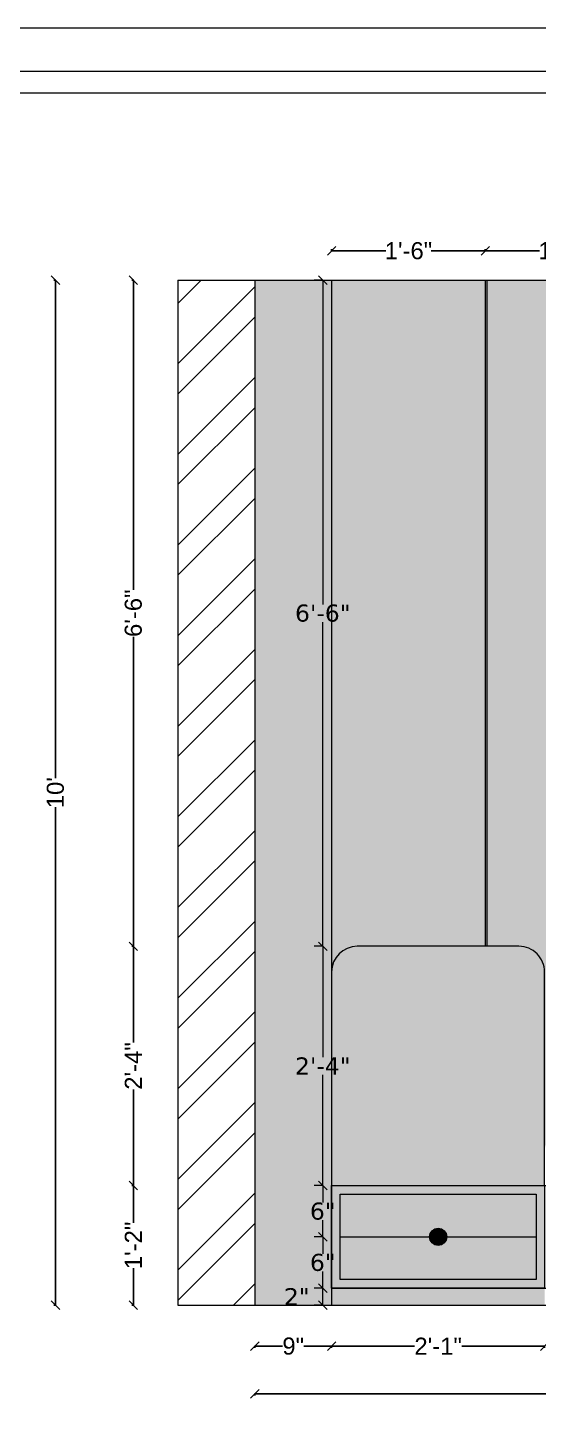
# Model space of a CAD drawing. Header units: inches. Extents: x 15448 to 46480, y -8154 to 0.
# Drawn here: x 24667.2 to 24727, y -4688.7 to -4526.1 of the extents above; entities that cross this region are included whole.
import ezdxf

# ---------------------------------------------------------------- set-up
doc = ezdxf.new("R2010")
doc.units = ezdxf.units.IN
doc.header["$MEASUREMENT"] = 0
doc.layers.add('furni', color=253, linetype='Continuous')
doc.layers.add('IEL-HATCH-002', color=7, linetype='Continuous')
doc.styles.add('b.k', font='verdana.ttf')
doc.styles.get("Standard").update_dxf_attribs({"font": 'arial.ttf'})
doc.dimstyles.new('STANDARD$0', dxfattribs={"dimscale": 0, "dimtxt": 6, "dimasz": 3, "dimexe": 2, "dimexo": 2, "dimgap": 0, "dimtad": 0, "dimtih": 1, "dimtoh": 1, "dimdec": 1, "dimzin": 0, "dimdsep": 46, "dimlunit": 4, "dimtxsty": 'b.k', "dimcen": 2.5, "dimclrd": 256, "dimclre": 256, "dimclrt": 256, "dimadec": 0, "dimazin": 0, "dimtfac": 1, "dimtdec": 1, "dimtofl": 0, "dimtmove": 2, "dimatfit": 2, "dimfxl": 1, "dimfrac": 2, "dimtolj": 1, "dimtzin": 0, "dimlwd": 9, "dimlwe": 9, "dimarcsym": 0})

# ---------------------------------------------------------------- blocks, each defined once
blk = doc.blocks.new('_Oblique')
at = {"color": 0, "linetype": 'ByBlock', "lineweight": -2}
blk.add_line((-0.5, -0.5), (0.5, 0.5), dxfattribs=at)
blk = doc.blocks.new('*D1044')
at = {"color": 1, "lineweight": -2, "transparency": 16777216}
for p, q in [((24679.64, -4661.57), (24679.42, -4661.57)), ((24679.6, -4661.57), (24679.6, -4665.92)), ((24679.6, -4675.57), (24679.6, -4671.23)), ((24679.64, -4675.57), (24679.42, -4675.57))]:
    blk.add_line(p, q, dxfattribs=at)
at = {"layer": 'Defpoints', "color": 0, "transparency": 16777216}
for p in [(24679.6, -4661.57), (24702.83, -4661.57), (24702.83, -4675.57)]:
    blk.add_point(p, dxfattribs=at)
at = {"color": 1, "lineweight": -2, "transparency": 16777216}
for p, rotation in [((24679.6, -4661.57), 90), ((24679.6, -4675.57), 270)]:
    blk.add_blockref('_Oblique', p, dxfattribs=dict(at, rotation=rotation))
at = {"color": 1, "lineweight": 5, "transparency": 16777216, "insert": (24679.6, -4668.57), "char_height": 2, "attachment_point": 5, "rotation": 90}
blk.add_mtext('\\A1;1\'-2"', dxfattribs=at)
blk = doc.blocks.new('*D1045')
at = {"color": 1, "lineweight": -2, "transparency": 16777216}
for p, q in [((24679.64, -4633.57), (24679.42, -4633.57)), ((24679.6, -4633.57), (24679.6, -4644.81)), ((24679.6, -4661.57), (24679.6, -4650.34)), ((24679.64, -4661.57), (24679.42, -4661.57))]:
    blk.add_line(p, q, dxfattribs=at)
at = {"layer": 'Defpoints', "color": 0, "transparency": 16777216}
for p in [(24679.6, -4633.57), (24709.07, -4633.57), (24702.83, -4661.57)]:
    blk.add_point(p, dxfattribs=at)
at = {"color": 1, "lineweight": -2, "transparency": 16777216}
for p, rotation in [((24679.6, -4633.57), 90), ((24679.6, -4661.57), 270)]:
    blk.add_blockref('_Oblique', p, dxfattribs=dict(at, rotation=rotation))
at = {"color": 1, "lineweight": 5, "transparency": 16777216, "insert": (24679.6, -4647.57), "char_height": 2, "attachment_point": 5, "rotation": 90}
blk.add_mtext('\\A1;2\'-4"', dxfattribs=at)
blk = doc.blocks.new('*D1046')
at = {"color": 1, "lineweight": -2, "transparency": 16777216}
for p, q in [((24679.64, -4555.61), (24679.42, -4555.61)), ((24679.6, -4555.61), (24679.6, -4591.84)), ((24679.6, -4633.57), (24679.6, -4597.35)), ((24679.64, -4633.57), (24679.42, -4633.57))]:
    blk.add_line(p, q, dxfattribs=at)
at = {"layer": 'Defpoints', "color": 0, "transparency": 16777216}
for p in [(24679.6, -4555.61), (24702.83, -4555.61), (24709.07, -4633.57)]:
    blk.add_point(p, dxfattribs=at)
at = {"color": 1, "lineweight": -2, "transparency": 16777216}
for p, rotation in [((24679.6, -4555.61), 90), ((24679.6, -4633.57), 270)]:
    blk.add_blockref('_Oblique', p, dxfattribs=dict(at, rotation=rotation))
at = {"color": 1, "lineweight": 5, "transparency": 16777216, "insert": (24679.6, -4594.59), "char_height": 2, "attachment_point": 5, "rotation": 90}
blk.add_mtext('\\A1;6\'-6"', dxfattribs=at)
blk = doc.blocks.new('*D1047')
at = {"color": 1, "lineweight": -2, "transparency": 16777216}
for p, q in [((24693.83, -4680.32), (24693.83, -4680.54)), ((24693.83, -4680.36), (24697.09, -4680.36)), ((24702.83, -4680.36), (24699.57, -4680.36)), ((24702.83, -4680.32), (24702.83, -4680.54))]:
    blk.add_line(p, q, dxfattribs=at)
at = {"layer": 'Defpoints', "color": 0, "transparency": 16777216}
for p in [(24693.83, -4675.57), (24702.83, -4675.57), (24702.83, -4680.36)]:
    blk.add_point(p, dxfattribs=at)
at = {"color": 1, "lineweight": -2, "transparency": 16777216, "rotation": 180}
blk.add_blockref('_Oblique', (24693.83, -4680.36), dxfattribs=at)
at = {"color": 1, "lineweight": -2, "transparency": 16777216}
blk.add_blockref('_Oblique', (24702.83, -4680.36), dxfattribs=at)
at = {"color": 1, "lineweight": 5, "transparency": 16777216, "insert": (24698.33, -4680.36), "char_height": 2, "attachment_point": 5}
blk.add_mtext('\\A1;9"', dxfattribs=at)
blk = doc.blocks.new('*D1048')
at = {"color": 1, "lineweight": -2, "transparency": 16777216}
for p, q in [((24702.83, -4680.32), (24702.83, -4680.54)), ((24702.83, -4680.36), (24712.54, -4680.36)), ((24727.78, -4680.36), (24718.07, -4680.36)), ((24727.78, -4680.32), (24727.78, -4680.54))]:
    blk.add_line(p, q, dxfattribs=at)
at = {"layer": 'Defpoints', "color": 0, "transparency": 16777216}
for p in [(24702.83, -4675.57), (24727.78, -4675.57), (24727.78, -4680.36)]:
    blk.add_point(p, dxfattribs=at)
at = {"color": 1, "lineweight": -2, "transparency": 16777216, "rotation": 180}
blk.add_blockref('_Oblique', (24702.83, -4680.36), dxfattribs=at)
at = {"color": 1, "lineweight": -2, "transparency": 16777216}
blk.add_blockref('_Oblique', (24727.78, -4680.36), dxfattribs=at)
at = {"color": 1, "lineweight": 5, "transparency": 16777216, "insert": (24715.31, -4680.36), "char_height": 2, "attachment_point": 5}
blk.add_mtext('\\A1;2\'-1"', dxfattribs=at)
blk = doc.blocks.new('*D1052')
at = {"color": 1, "lineweight": -2, "transparency": 16777216}
for p, q in [((24693.83, -4685.9), (24693.83, -4686.12)), ((24870.83, -4685.9), (24870.83, -4686.12)), ((24693.83, -4685.94), (24778.9, -4685.94)), ((24870.83, -4685.94), (24785.76, -4685.94))]:
    blk.add_line(p, q, dxfattribs=at)
at = {"layer": 'Defpoints', "color": 0, "transparency": 16777216}
for p in [(24693.83, -4675.57), (24870.83, -4675.57), (24693.83, -4685.94)]:
    blk.add_point(p, dxfattribs=at)
at = {"color": 1, "lineweight": -2, "transparency": 16777216, "rotation": 180}
blk.add_blockref('_Oblique', (24693.83, -4685.94), dxfattribs=at)
at = {"color": 1, "lineweight": -2, "transparency": 16777216}
blk.add_blockref('_Oblique', (24870.83, -4685.94), dxfattribs=at)
at = {"color": 1, "lineweight": 5, "transparency": 16777216, "insert": (24782.33, -4685.94), "char_height": 2, "attachment_point": 5}
blk.add_mtext('\\A1;14\'-9"', dxfattribs=at)
blk = doc.blocks.new('*D1053')
at = {"color": 1, "lineweight": -2, "transparency": 16777216}
for p, q in [((24670.51, -4555.61), (24670.29, -4555.61)), ((24670.47, -4555.61), (24670.47, -4613.9)), ((24670.47, -4675.57), (24670.47, -4617.29)), ((24670.51, -4675.57), (24670.29, -4675.57))]:
    blk.add_line(p, q, dxfattribs=at)
at = {"layer": 'Defpoints', "color": 0, "transparency": 16777216}
for p in [(24670.47, -4555.61), (24693.83, -4555.61), (24693.83, -4675.57)]:
    blk.add_point(p, dxfattribs=at)
at = {"color": 1, "lineweight": -2, "transparency": 16777216}
for p, rotation in [((24670.47, -4555.61), 90), ((24670.47, -4675.57), 270)]:
    blk.add_blockref('_Oblique', p, dxfattribs=dict(at, rotation=rotation))
at = {"color": 1, "lineweight": 5, "transparency": 16777216, "insert": (24670.47, -4615.59), "char_height": 2, "attachment_point": 5, "rotation": 90}
blk.add_mtext("\\A1;10'", dxfattribs=at)
blk = doc.blocks.new('*D1054')
at = {"color": 1, "lineweight": 9, "transparency": 16777216}
for p, q in [((24701.79, -4673.57), (24700.79, -4673.57)), ((24701.79, -4675.57), (24701.79, -4673.57)), ((24701.79, -4675.57), (24700.79, -4675.57))]:
    blk.add_line(p, q, dxfattribs=at)
at = {"layer": 'Defpoints', "color": 0, "transparency": 16777216}
for p in [(24701.79, -4673.57), (24702.83, -4673.57), (24702.83, -4675.57)]:
    blk.add_point(p, dxfattribs=at)
at = {"color": 1, "lineweight": 9, "transparency": 16777216}
for p, rotation in [((24701.79, -4673.57), 90), ((24701.79, -4675.57), 270)]:
    blk.add_blockref('_Oblique', p, dxfattribs=dict(at, rotation=rotation))
at = {"color": 1, "lineweight": 5, "transparency": 16777216, "insert": (24698.75, -4674.57), "char_height": 2, "attachment_point": 5, "style": 'b.k'}
blk.add_mtext('\\A1;2"', dxfattribs=at)
blk = doc.blocks.new('*D1055')
at = {"color": 1, "lineweight": 9, "transparency": 16777216}
for p, q in [((24701.79, -4667.57), (24700.79, -4667.57)), ((24701.79, -4667.57), (24701.79, -4669.54)), ((24701.79, -4673.57), (24701.79, -4671.61)), ((24701.79, -4673.57), (24700.79, -4673.57))]:
    blk.add_line(p, q, dxfattribs=at)
at = {"layer": 'Defpoints', "color": 0, "transparency": 16777216}
for p in [(24701.79, -4667.57), (24703.83, -4667.57), (24702.83, -4673.57)]:
    blk.add_point(p, dxfattribs=at)
at = {"color": 1, "lineweight": 9, "transparency": 16777216}
for p, rotation in [((24701.79, -4667.57), 90), ((24701.79, -4673.57), 270)]:
    blk.add_blockref('_Oblique', p, dxfattribs=dict(at, rotation=rotation))
at = {"color": 1, "lineweight": 5, "transparency": 16777216, "insert": (24701.79, -4670.57), "char_height": 2, "attachment_point": 5, "style": 'b.k'}
blk.add_mtext('\\A1;6"', dxfattribs=at)
blk = doc.blocks.new('*D1056')
at = {"color": 1, "lineweight": 9, "transparency": 16777216}
for p, q in [((24701.79, -4661.57), (24700.79, -4661.57)), ((24701.79, -4661.57), (24701.79, -4663.54)), ((24701.79, -4667.57), (24701.79, -4665.61)), ((24701.79, -4667.57), (24700.79, -4667.57))]:
    blk.add_line(p, q, dxfattribs=at)
at = {"layer": 'Defpoints', "color": 0, "transparency": 16777216}
for p in [(24701.79, -4661.57), (24703.83, -4661.57), (24703.83, -4667.57)]:
    blk.add_point(p, dxfattribs=at)
at = {"color": 1, "lineweight": 9, "transparency": 16777216}
for p, rotation in [((24701.79, -4661.57), 90), ((24701.79, -4667.57), 270)]:
    blk.add_blockref('_Oblique', p, dxfattribs=dict(at, rotation=rotation))
at = {"color": 1, "lineweight": 5, "transparency": 16777216, "insert": (24701.79, -4664.57), "char_height": 2, "attachment_point": 5, "style": 'b.k'}
blk.add_mtext('\\A1;6"', dxfattribs=at)
blk = doc.blocks.new('*D1057')
at = {"color": 1, "lineweight": 9, "transparency": 16777216}
for p, q in [((24701.79, -4633.57), (24700.79, -4633.57)), ((24701.79, -4633.57), (24701.79, -4646.55)), ((24701.79, -4661.57), (24701.79, -4648.6)), ((24701.79, -4661.57), (24700.79, -4661.57))]:
    blk.add_line(p, q, dxfattribs=at)
at = {"layer": 'Defpoints', "color": 0, "transparency": 16777216}
for p in [(24701.79, -4633.57), (24705.83, -4633.57), (24703.83, -4661.57)]:
    blk.add_point(p, dxfattribs=at)
at = {"color": 1, "lineweight": 9, "transparency": 16777216}
for p, rotation in [((24701.79, -4633.57), 90), ((24701.79, -4661.57), 270)]:
    blk.add_blockref('_Oblique', p, dxfattribs=dict(at, rotation=rotation))
at = {"color": 1, "lineweight": 5, "transparency": 16777216, "insert": (24701.79, -4647.57), "char_height": 2, "attachment_point": 5, "style": 'b.k'}
blk.add_mtext('\\A1;2\'-4"', dxfattribs=at)
blk = doc.blocks.new('*D1058')
at = {"color": 1, "lineweight": 9, "transparency": 16777216}
for p, q in [((24701.79, -4555.61), (24700.79, -4555.61)), ((24701.79, -4555.61), (24701.79, -4593.55)), ((24701.79, -4633.57), (24701.79, -4595.63)), ((24701.79, -4633.57), (24700.79, -4633.57))]:
    blk.add_line(p, q, dxfattribs=at)
at = {"layer": 'Defpoints', "color": 0, "transparency": 16777216}
for p in [(24701.79, -4555.61), (24702.83, -4555.61), (24705.83, -4633.57)]:
    blk.add_point(p, dxfattribs=at)
at = {"color": 1, "lineweight": 9, "transparency": 16777216}
for p, rotation in [((24701.79, -4555.61), 90), ((24701.79, -4633.57), 270)]:
    blk.add_blockref('_Oblique', p, dxfattribs=dict(at, rotation=rotation))
at = {"color": 1, "lineweight": 5, "transparency": 16777216, "insert": (24701.79, -4594.59), "char_height": 2, "attachment_point": 5, "style": 'b.k'}
blk.add_mtext('\\A1;6\'-6"', dxfattribs=at)
blk = doc.blocks.new('*D1059')
at = {"color": 1, "lineweight": -2, "transparency": 16777216}
for p, q in [((24702.83, -4552.22), (24702.83, -4552)), ((24702.83, -4552.18), (24709.18, -4552.18)), ((24720.83, -4552.18), (24714.49, -4552.18)), ((24720.83, -4552.22), (24720.83, -4552))]:
    blk.add_line(p, q, dxfattribs=at)
at = {"layer": 'Defpoints', "color": 0, "transparency": 16777216}
for p in [(24720.83, -4552.18), (24702.83, -4555.61), (24720.83, -4555.61)]:
    blk.add_point(p, dxfattribs=at)
at = {"color": 1, "lineweight": -2, "transparency": 16777216, "rotation": 180}
blk.add_blockref('_Oblique', (24702.83, -4552.18), dxfattribs=at)
at = {"color": 1, "lineweight": -2, "transparency": 16777216}
blk.add_blockref('_Oblique', (24720.83, -4552.18), dxfattribs=at)
at = {"color": 1, "lineweight": 5, "transparency": 16777216, "insert": (24711.83, -4552.18), "char_height": 2, "attachment_point": 5}
blk.add_mtext('\\A1;1\'-6"', dxfattribs=at)
blk = doc.blocks.new('*D1060')
at = {"color": 1, "lineweight": -2, "transparency": 16777216}
for p, q in [((24720.83, -4552.22), (24720.83, -4552)), ((24720.83, -4552.18), (24727.18, -4552.18)), ((24738.83, -4552.18), (24732.49, -4552.18)), ((24738.83, -4552.22), (24738.83, -4552))]:
    blk.add_line(p, q, dxfattribs=at)
at = {"layer": 'Defpoints', "color": 0, "transparency": 16777216}
for p in [(24738.83, -4552.18), (24720.83, -4555.61), (24738.83, -4555.61)]:
    blk.add_point(p, dxfattribs=at)
at = {"color": 1, "lineweight": -2, "transparency": 16777216, "rotation": 180}
blk.add_blockref('_Oblique', (24720.83, -4552.18), dxfattribs=at)
at = {"color": 1, "lineweight": -2, "transparency": 16777216}
blk.add_blockref('_Oblique', (24738.83, -4552.18), dxfattribs=at)
at = {"color": 1, "lineweight": 5, "transparency": 16777216, "insert": (24729.83, -4552.18), "char_height": 2, "attachment_point": 5}
blk.add_mtext('\\A1;1\'-6"', dxfattribs=at)

msp = doc.modelspace()

# ---------------------------------------------------------------- hatches: boundary and pattern name
at = {"layer": 'IEL-HATCH-002', "lineweight": 5, "true_color": 0xed1f24, "transparency": 33554687}
h = msp.add_hatch(dxfattribs=at)
h.set_pattern_fill('ANSI32', color=240, scale=20)
h.set_pattern_definition([(45, (8309.706, -798.589), (-5.303301, 5.303301), []), (45, (8313.242, -798.589), (-5.303301, 5.303301), [])])
h.paths.add_polyline_path([(24693.83, -4555.61), (24684.83, -4555.62), (24684.83, -4675.57), (24693.83, -4675.57)])
h.paths.add_polyline_path([(24879.83, -4555.57), (24870.83, -4555.58), (24870.83, -4675.57), (24879.83, -4675.57)])
at = {"layer": 'IEL-HATCH-002', "lineweight": 5, "true_color": 0xf5efeb, "transparency": 33554687}
h = msp.add_hatch(color=7, dxfattribs=at)
h.dxf.hatch_style = 1
h.paths.add_polyline_path([(24693.83, -4675.57), (24702.83, -4675.57), (24702.83, -4555.61), (24693.83, -4555.61)])
h.paths.add_polyline_path([(24696.74, -4676.65), (24700.76, -4676.65), (24700.76, -4672.31), (24696.74, -4672.31)], flags=9)
h.paths.add_polyline_path([(24699.8, -4672.63), (24703.81, -4672.63), (24703.81, -4668.29), (24699.8, -4668.29)], flags=9)
h.paths.add_polyline_path([(24699.8, -4666.63), (24703.81, -4666.63), (24703.81, -4662.29), (24699.8, -4662.29)], flags=9)
h.paths.add_polyline_path([(24697.92, -4649.65), (24705.67, -4649.65), (24705.67, -4645.31), (24697.92, -4645.31)], flags=9)
h.paths.add_polyline_path([(24697.93, -4596.65), (24705.68, -4596.65), (24705.68, -4592.31), (24697.93, -4592.31)], flags=9)
at = {"layer": 'IEL-HATCH-002', "lineweight": 5, "true_color": 0xece1da}
h = msp.add_hatch(color=254, dxfattribs=at)
h.dxf.hatch_style = 1
h.paths.add_polyline_path([(24720.83, -4555.61), (24702.83, -4555.61), (24702.83, -4636.57, -0.414153), (24705.83, -4633.57), (24720.83, -4633.57)])
h.paths.add_polyline_path([(24738.83, -4555.6), (24720.83, -4555.61), (24720.83, -4633.57), (24724.78, -4633.57, -0.414202), (24727.78, -4636.57), (24727.78, -4636.58, -0.414286), (24730.78, -4633.57), (24738.83, -4633.57)])
h.paths.add_polyline_path([(24742.83, -4555.6), (24738.83, -4555.6), (24738.83, -4633.57), (24742.83, -4633.57)])
h.paths.add_polyline_path([(24746.83, -4555.6), (24742.83, -4555.6), (24742.83, -4633.57), (24746.83, -4633.57)])
h.paths.add_polyline_path([(24750.83, -4555.6), (24746.83, -4555.6), (24746.83, -4633.57), (24750.83, -4633.57)])
h.paths.add_polyline_path([(24769.76, -4555.6), (24750.83, -4555.6), (24750.83, -4633.57), (24769.78, -4633.57)])
h.paths.add_polyline_path([(24811.72, -4598.76), (24799.77, -4598.76), (24799.78, -4633.57, -0.414153), (24802.78, -4636.57), (24802.78, -4636.57, -0.414214), (24805.78, -4633.57), (24811.73, -4633.57)])
h.paths.add_polyline_path([(24811.71, -4555.59), (24799.76, -4555.59), (24799.77, -4598.76), (24811.72, -4598.76)])
h.paths.add_polyline_path([(24823.72, -4598.76), (24811.72, -4598.76), (24811.73, -4633.57), (24823.73, -4633.57)])
h.paths.add_polyline_path([(24823.71, -4555.59), (24811.71, -4555.59), (24811.72, -4598.76), (24823.72, -4598.76)])
h.paths.add_polyline_path([(24829.71, -4566.28), (24823.71, -4566.28), (24823.72, -4598.76), (24829.72, -4598.76)])
h.paths.add_polyline_path([(24829.71, -4555.59), (24823.71, -4555.59), (24823.71, -4566.28), (24829.71, -4566.28)])
h.paths.add_polyline_path([(24829.72, -4598.76), (24823.72, -4598.76), (24823.73, -4633.57), (24824.73, -4633.57, -0.414214), (24827.73, -4636.57), (24827.73, -4645.29), (24829.73, -4645.29)])
h.paths.add_polyline_path([(24833.72, -4598.76), (24829.72, -4598.76), (24829.73, -4645.29), (24833.73, -4645.29)])
h.paths.add_polyline_path([(24833.73, -4645.29), (24829.73, -4645.29), (24829.73, -4665.04), (24833.73, -4665.04)])
h.paths.add_polyline_path([(24829.73, -4645.29), (24827.73, -4645.29), (24827.74, -4661.57), (24827.74, -4665.04), (24829.73, -4665.04)])
h.paths.add_polyline_path([(24829.73, -4665.04), (24827.74, -4665.04), (24827.74, -4673.57), (24827.74, -4675.57), (24829.74, -4675.57)])
h.paths.add_polyline_path([(24833.73, -4665.04), (24829.73, -4665.04), (24829.74, -4675.57), (24833.74, -4675.57)])
h.paths.add_polyline_path([(24833.71, -4555.58), (24829.71, -4555.59), (24829.71, -4566.28), (24833.71, -4566.28)])
h.paths.add_polyline_path([(24833.71, -4566.28), (24829.71, -4566.28), (24829.72, -4598.76), (24833.72, -4598.76)])
at = {"layer": 'IEL-HATCH-002', "lineweight": 5, "transparency": 33554687}
h = msp.add_hatch(color=256, dxfattribs=at)
h.dxf.hatch_style = 1
h.set_gradient(color1=(255, 255, 255), color2=(76, 133, 153), name='INVCYLINDER')
h.paths.add_polyline_path([(24802.78, -4636.57, 0.414153), (24799.78, -4633.57), (24730.78, -4633.57, 0.414286), (24727.78, -4636.58), (24727.78, -4657.58, -0.414286), (24729.78, -4655.57), (24800.78, -4655.57, -0.405729), (24802.78, -4657.52)])
h.paths.add_polyline_path([(24727.78, -4636.57, 0.414214), (24724.78, -4633.57), (24705.83, -4633.57, 0.414153), (24702.83, -4636.57), (24702.83, -4661.57), (24727.78, -4661.57)])
h.paths.add_polyline_path([(24827.73, -4636.57, 0.414214), (24824.73, -4633.57), (24805.78, -4633.57, 0.414214), (24802.78, -4636.57), (24802.78, -4645.29), (24827.73, -4645.29)])
h.paths.add_polyline_path([(24827.73, -4645.29), (24802.78, -4645.29), (24802.78, -4661.57), (24827.74, -4661.57)])
at = {"layer": 'IEL-HATCH-002', "lineweight": 5, "true_color": 0xc6a88b, "transparency": 33554687}
h = msp.add_hatch(color=43, dxfattribs=at)
h.dxf.hatch_style = 1
h.paths.add_polyline_path([(24727.78, -4661.57), (24702.83, -4661.57), (24702.83, -4673.57), (24727.78, -4673.57)])
h.paths.add_polyline_path([(24726.78, -4672.57), (24703.83, -4672.57), (24703.83, -4662.57), (24726.78, -4662.57)], flags=16)
h.paths.add_polyline_path([(24716.31, -4667.57, -1), (24714.31, -4667.57, -1)], flags=0)
h.paths.add_polyline_path([(24727.78, -4673.57), (24702.83, -4673.57), (24702.83, -4675.57), (24727.78, -4675.57)])
at = {"layer": 'IEL-HATCH-002', "lineweight": 5, "true_color": 0xf5efeb, "transparency": 33554687}
h = msp.add_hatch(color=7, dxfattribs=at)
h.dxf.hatch_style = 1
h.paths.add_polyline_path([(24726.78, -4667.57), (24716.31, -4667.57, -1), (24714.31, -4667.57), (24703.83, -4667.57), (24703.83, -4672.57), (24726.78, -4672.57)])
h.paths.add_polyline_path([(24726.78, -4662.57), (24703.83, -4662.57), (24703.83, -4667.57), (24714.31, -4667.57, -1), (24716.31, -4667.57), (24726.78, -4667.57)])
at = {"layer": 'IEL-HATCH-002', "lineweight": 5, "true_color": 0xc5bb0d, "transparency": 33554687}
h = msp.add_hatch(color=52, dxfattribs=at)
h.dxf.hatch_style = 1
h.paths.add_polyline_path([(24716.31, -4667.57), (24714.31, -4667.57, 1)])
h.paths.add_polyline_path([(24714.31, -4667.57), (24716.31, -4667.57, 1)])

# ---------------------------------------------------------------- linework, layer by layer
at = {"lineweight": 5}
for p, q in [((24684.83, -4555.62), (24879.83, -4555.57)), ((24684.83, -4555.62), (24684.83, -4675.57)), ((24693.83, -4555.61), (24693.83, -4675.57)), ((24702.83, -4555.61), (24702.83, -4675.57)), ((24720.83, -4555.61), (24720.83, -4633.57)), ((24721.03, -4555.61), (24721.03, -4633.57)), ((24702.83, -4661.57), (24827.74, -4661.57)), ((24703.83, -4667.57), (24726.78, -4667.57)), ((24702.83, -4673.57), (24827.74, -4673.57)), ((24684.83, -4675.57), (24879.83, -4675.57))]:
    msp.add_line(p, q, dxfattribs=at)
msp.add_lwpolyline([(24727.78, -4661.57), (24727.78, -4636.57, 0.414214), (24724.78, -4633.57), (24705.83, -4633.57, 0.414153), (24702.83, -4636.57), (24702.83, -4661.57)], format="xyb", dxfattribs=at)
for points in [[(24702.83, -4661.57), (24727.78, -4661.57), (24727.78, -4673.57), (24702.83, -4673.57)], [(24703.83, -4662.57), (24726.78, -4662.57), (24726.78, -4672.57), (24703.83, -4672.57)]]:
    msp.add_lwpolyline(points, close=True, dxfattribs=at)
msp.add_circle((24715.31, -4667.57), 1, dxfattribs=at)
at = {"layer": 'furni', "color": 18, "lineweight": 5, "true_color": 0x000000}
for points in [[(24419.46, -5134.84), (24419.46, -4526.08), (25271.36, -4526.08), (25271.36, -5134.84)], [(24424.53, -5129.77), (24424.53, -4531.15), (25266.29, -4531.15), (25266.29, -5129.77)], [(24427.06, -5127.23), (24427.06, -4533.69), (25263.75, -4533.69), (25263.75, -5127.23)]]:
    msp.add_lwpolyline(points, close=True, dxfattribs=at)

# ---------------------------------------------------------------- dimensions: what is measured, and where the dimension line sits
at = {"lineweight": 5}
for base, p1, p2, picture, middle in [((24720.83, -4552.18), (24702.83, -4555.61), (24720.83, -4555.61), '*D1059', (24711.83, -4552.18)), ((24738.83, -4552.18), (24720.83, -4555.61), (24738.83, -4555.61), '*D1060', (24729.83, -4552.18)), ((24702.83, -4680.36), (24693.83, -4675.57), (24702.83, -4675.57), '*D1047', (24698.33, -4680.36)), ((24693.83, -4685.94), (24870.83, -4675.57), (24693.83, -4675.57), '*D1052', (24782.33, -4685.94)), ((24727.78, -4680.36), (24702.83, -4675.57), (24727.78, -4675.57), '*D1048', (24715.31, -4680.36))]:
    dim = msp.add_linear_dim(base=base, p1=p1, p2=p2, dimstyle='STANDARD$0', override={"dimscale": 1, "dimtxt": 2, "dimasz": 1, "dimexe": 0.18, "dimexo": 0.0625, "dimgap": 0.09, "dimtih": 0, "dimtoh": 0, "dimdec": 0, "dimtxsty": 'Standard', "dimblk": 'Oblique', "dimcen": 0.09, "dimclrd": 1, "dimclre": 1, "dimclrt": 1, "dimtdec": 0, "dimtmove": 1, "dimatfit": 3, "dimldrblk": 'Oblique', "dimfxl": 0.03937, "dimfxlon": 1, "dimfrac": 0, "dimlwd": 65534, "dimlwe": 65534, "dimarcsym": 1}, dxfattribs=at)
    dim.commit()
    dim.dimension.update_dxf_attribs({"geometry": picture, "text_midpoint": middle})
for base, p1, p2, override, picture, middle in [((24670.47, -4555.61), (24693.83, -4675.57), (24693.83, -4555.61), {"dimscale": 1, "dimtxt": 2, "dimasz": 1, "dimexe": 0.18, "dimexo": 0.0625, "dimgap": 0.09, "dimtih": 0, "dimtoh": 0, "dimdec": 0, "dimtxsty": 'Standard', "dimblk": 'Oblique', "dimcen": 0.09, "dimclrd": 1, "dimclre": 1, "dimclrt": 1, "dimtdec": 0, "dimtmove": 1, "dimatfit": 3, "dimldrblk": 'Oblique', "dimfxl": 0.03937, "dimfxlon": 1, "dimfrac": 0, "dimlwd": 65534, "dimlwe": 65534, "dimarcsym": 1}, '*D1053', (24670.47, -4615.59)), ((24679.6, -4555.61), (24709.07, -4633.57), (24702.83, -4555.61), {"dimscale": 1, "dimtxt": 2, "dimasz": 1, "dimexe": 0.18, "dimexo": 0.0625, "dimgap": 0.09, "dimtih": 0, "dimtoh": 0, "dimdec": 0, "dimtxsty": 'Standard', "dimblk": 'Oblique', "dimcen": 0.09, "dimclrd": 1, "dimclre": 1, "dimclrt": 1, "dimtdec": 0, "dimtmove": 1, "dimatfit": 3, "dimldrblk": 'Oblique', "dimfxl": 0.03937, "dimfxlon": 1, "dimfrac": 0, "dimlwd": 65534, "dimlwe": 65534, "dimarcsym": 1}, '*D1046', (24679.6, -4594.59)), ((24701.79, -4555.61), (24705.83, -4633.57), (24702.83, -4555.61), {"dimscale": 1, "dimtxt": 2, "dimasz": 1, "dimexe": 1, "dimexo": 1, "dimblk": 'Oblique', "dimclrd": 1, "dimclre": 1, "dimclrt": 1, "dimldrblk": 'Oblique', "dimfxl": 0, "dimfxlon": 1}, '*D1058', (24701.79, -4594.59)), ((24679.6, -4633.57), (24702.83, -4661.57), (24709.07, -4633.57), {"dimscale": 1, "dimtxt": 2, "dimasz": 1, "dimexe": 0.18, "dimexo": 0.0625, "dimgap": 0.09, "dimtih": 0, "dimtoh": 0, "dimdec": 0, "dimtxsty": 'Standard', "dimblk": 'Oblique', "dimcen": 0.09, "dimclrd": 1, "dimclre": 1, "dimclrt": 1, "dimtdec": 0, "dimtmove": 1, "dimatfit": 3, "dimldrblk": 'Oblique', "dimfxl": 0.03937, "dimfxlon": 1, "dimfrac": 0, "dimlwd": 65534, "dimlwe": 65534, "dimarcsym": 1}, '*D1045', (24679.6, -4647.57)), ((24701.79, -4633.57), (24703.83, -4661.57), (24705.83, -4633.57), {"dimscale": 1, "dimtxt": 2, "dimasz": 1, "dimexe": 1, "dimexo": 1, "dimblk": 'Oblique', "dimclrd": 1, "dimclre": 1, "dimclrt": 1, "dimldrblk": 'Oblique', "dimfxl": 0, "dimfxlon": 1}, '*D1057', (24701.79, -4647.57)), ((24679.6, -4661.57), (24702.83, -4675.57), (24702.83, -4661.57), {"dimscale": 1, "dimtxt": 2, "dimasz": 1, "dimexe": 0.18, "dimexo": 0.0625, "dimgap": 0.09, "dimtih": 0, "dimtoh": 0, "dimdec": 0, "dimtxsty": 'Standard', "dimblk": 'Oblique', "dimcen": 0.09, "dimclrd": 1, "dimclre": 1, "dimclrt": 1, "dimtdec": 0, "dimtmove": 1, "dimatfit": 3, "dimldrblk": 'Oblique', "dimfxl": 0.03937, "dimfxlon": 1, "dimfrac": 0, "dimlwd": 65534, "dimlwe": 65534, "dimarcsym": 1}, '*D1044', (24679.6, -4668.57)), ((24701.79, -4661.57), (24703.83, -4667.57), (24703.83, -4661.57), {"dimscale": 1, "dimtxt": 2, "dimasz": 1, "dimexe": 1, "dimexo": 1, "dimblk": 'Oblique', "dimclrd": 1, "dimclre": 1, "dimclrt": 1, "dimldrblk": 'Oblique', "dimfxl": 0, "dimfxlon": 1}, '*D1056', (24701.79, -4664.57)), ((24701.79, -4667.57), (24702.83, -4673.57), (24703.83, -4667.57), {"dimscale": 1, "dimtxt": 2, "dimasz": 1, "dimexe": 1, "dimexo": 1, "dimblk": 'Oblique', "dimclrd": 1, "dimclre": 1, "dimclrt": 1, "dimldrblk": 'Oblique', "dimfxl": 0, "dimfxlon": 1}, '*D1055', (24701.79, -4670.57)), ((24701.79, -4673.57), (24702.83, -4675.57), (24702.83, -4673.57), {"dimscale": 1, "dimtxt": 2, "dimasz": 1, "dimexe": 1, "dimexo": 1, "dimblk": 'Oblique', "dimclrd": 1, "dimclre": 1, "dimclrt": 1, "dimldrblk": 'Oblique', "dimfxl": 0, "dimfxlon": 1}, '*D1054', (24698.75, -4674.57))]:
    dim = msp.add_linear_dim(base=base, p1=p1, p2=p2, angle=90, dimstyle='STANDARD$0', override=override, dxfattribs=at)
    dim.commit()
    dim.dimension.update_dxf_attribs({"geometry": picture, "text_midpoint": middle})

doc.saveas('drawing.dxf')
